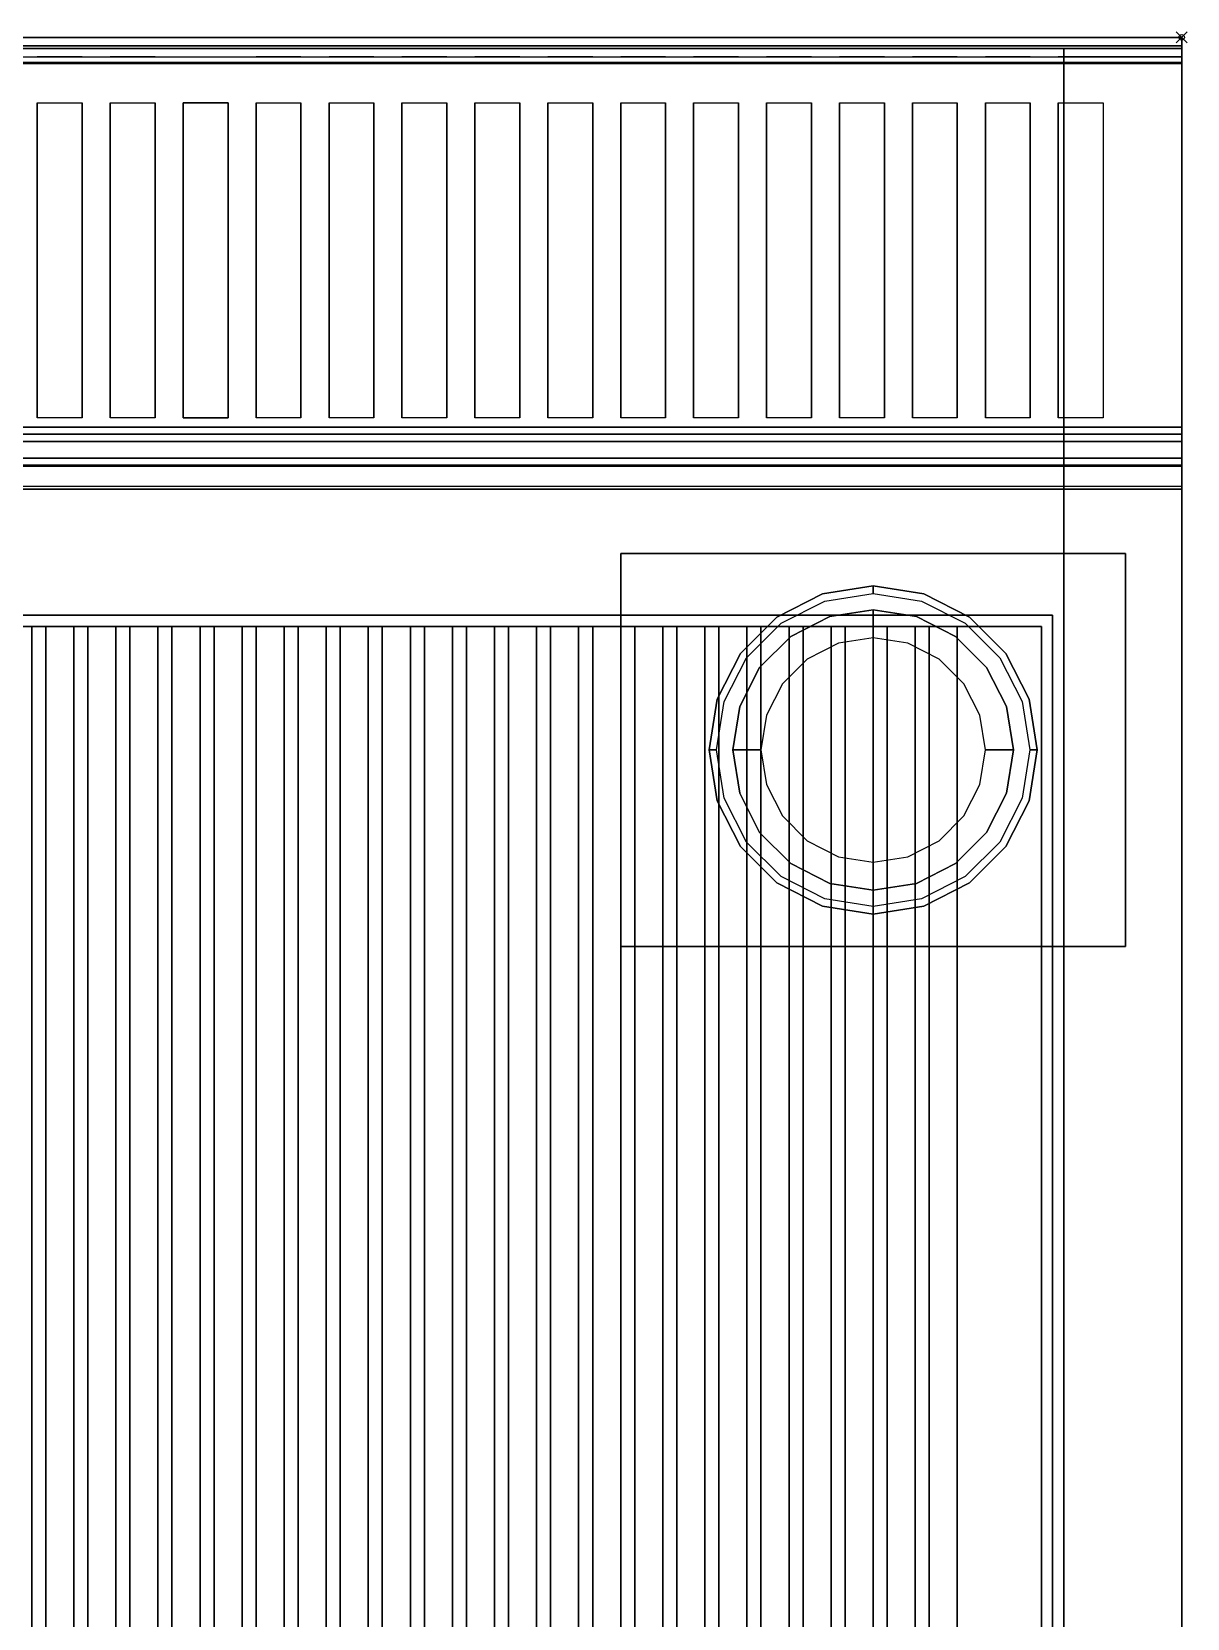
# Model space of a CAD drawing. Extents: x -1 to 401, y -1130 to 1.
# Drawn here: x 195 to 401, y -281.8 to 1 of the extents above; entities that cross this region are included whole.
import ezdxf

# ---------------------------------------------------------------- set-up
doc = ezdxf.new("R2010")
doc.units = 0
doc.header["$PDMODE"] = 35
doc.layers.get('0').update_dxf_attribs({"lineweight": 13})
for name, color, linetype in [('IQ_200_2D', 1, 'Continuous'), ('IQ_200_3D', 1, 'Continuous'), ('IQ_204_2D', 7, 'Continuous'), ('IQ_204_3D', 7, 'Continuous'), ('IQ_INS_3D', 3, 'Continuous')]:
    doc.layers.add(name, color=color, linetype=linetype)

# ---------------------------------------------------------------- blocks, each defined once
blk = doc.blocks.new('ELECTROLUX-MC-CAMINO400')
at = {"layer": 'IQ_200_3D'}
for points in [[(0, -0.21, 917.01), (0, -0.21, 956), (400, -0.21, 956), (400, -0.21, 917.01)], [(0, -69.44, 915), (0, -3.39, 915), (400, -3.39, 915), (400, -69.44, 915)]]:
    blk.add_3dface(points, dxfattribs=at)
for points, invisible_edges in [([(0, -0.21, 956), (0, -0.36, 956.76), (400, -0.36, 956.76), (400, -0.21, 956)], 2), ([(0, -0.25, 916.62), (0, -0.21, 917.01), (400, -0.21, 917.01), (400, -0.25, 916.62)], 8), ([(0, -0.37, 916.23), (0, -0.25, 916.62), (400, -0.25, 916.62), (400, -0.37, 916.23)], 10), ([(0, -0.36, 956.76), (0, -0.78, 957.41), (400, -0.78, 957.41), (400, -0.36, 956.76)], 10), ([(0, -0.56, 915.88), (0, -0.37, 916.23), (400, -0.37, 916.23), (400, -0.56, 915.88)], 10), ([(0, -0.82, 915.58), (0, -0.56, 915.88), (400, -0.56, 915.88), (400, -0.82, 915.58)], 10), ([(0, -0.78, 957.41), (0, -1.43, 957.84), (400, -1.43, 957.84), (400, -0.78, 957.41)], 10), ([(0, -1.41, 915.27), (0, -0.82, 915.58), (400, -0.82, 915.58), (400, -1.41, 915.27)], 10), ([(0, -2.05, 915.07), (0, -1.41, 915.27), (400, -1.41, 915.27), (400, -2.05, 915.07)], 10), ([(0, -1.43, 957.84), (0, -2.19, 958), (400, -2.19, 958), (400, -1.43, 957.84)], 8), ([(0, -2.72, 914.98), (0, -2.05, 915.07), (400, -2.05, 915.07), (400, -2.72, 914.98)], 10), ([(0, -3.39, 915), (0, -2.72, 914.98), (400, -2.72, 914.98), (400, -3.39, 915)], 2), ([(191, -2.19, 958), (196, -2.19, 958), (196, -10.37, 957.76), (191, -10.37, 957.76)], 14), ([(196, -10.37, 957.76), (204, -10.37, 957.76), (204, -2.19, 958), (196, -2.19, 958)], 10), ([(204, -2.19, 958), (209, -2.19, 958), (209, -10.37, 957.76), (204, -10.37, 957.76)], 14), ([(209, -10.37, 957.76), (217, -10.37, 957.76), (217, -2.19, 958), (209, -2.19, 958)], 10), ([(217, -2.19, 958), (222, -2.19, 958), (222, -10.37, 957.76), (217, -10.37, 957.76)], 14), ([(230, -10.37, 957.76), (222, -10.37, 957.76), (222, -2.19, 958), (230, -2.19, 958)], 10), ([(230, -2.19, 958), (235, -2.19, 958), (235, -10.37, 957.76), (230, -10.37, 957.76)], 14), ([(235, -10.37, 957.76), (243, -10.37, 957.76), (243, -2.19, 958), (235, -2.19, 958)], 10), ([(243, -2.19, 958), (248, -2.19, 958), (248, -10.37, 957.76), (243, -10.37, 957.76)], 14), ([(248, -10.37, 957.76), (256, -10.37, 957.76), (256, -2.19, 958), (248, -2.19, 958)], 10), ([(256, -2.19, 958), (261, -2.19, 958), (261, -10.37, 957.76), (256, -10.37, 957.76)], 14), ([(261, -10.37, 957.76), (269, -10.37, 957.76), (269, -2.19, 958), (261, -2.19, 958)], 10), ([(269, -2.19, 958), (274, -2.19, 958), (274, -10.37, 957.76), (269, -10.37, 957.76)], 14), ([(274, -10.37, 957.76), (282, -10.37, 957.76), (282, -2.19, 958), (274, -2.19, 958)], 10), ([(282, -2.19, 958), (287, -2.19, 958), (287, -10.37, 957.76), (282, -10.37, 957.76)], 14), ([(287, -10.37, 957.76), (295, -10.37, 957.76), (295, -2.19, 958), (287, -2.19, 958)], 10), ([(295, -2.19, 958), (300, -2.19, 958), (300, -10.37, 957.76), (295, -10.37, 957.76)], 14), ([(300, -10.37, 957.76), (308, -10.37, 957.76), (308, -2.19, 958), (300, -2.19, 958)], 10), ([(308, -2.19, 958), (313, -2.19, 958), (313, -10.37, 957.76), (308, -10.37, 957.76)], 14), ([(313, -10.37, 957.76), (321, -10.37, 957.76), (321, -2.19, 958), (313, -2.19, 958)], 10), ([(321, -2.19, 958), (326, -2.19, 958), (326, -10.37, 957.76), (321, -10.37, 957.76)], 14), ([(326, -10.37, 957.76), (334, -10.37, 957.76), (334, -2.19, 958), (326, -2.19, 958)], 10), ([(334, -2.19, 958), (339, -2.19, 958), (339, -10.37, 957.76), (334, -10.37, 957.76)], 14), ([(339, -10.37, 957.76), (347, -10.37, 957.76), (347, -2.19, 958), (339, -2.19, 958)], 10), ([(347, -2.19, 958), (352, -2.19, 958), (352, -10.37, 957.76), (347, -10.37, 957.76)], 14), ([(352, -10.37, 957.76), (360, -10.37, 957.76), (360, -2.19, 958), (352, -2.19, 958)], 10), ([(360, -2.19, 958), (365, -2.19, 958), (365, -10.37, 957.76), (360, -10.37, 957.76)], 14), ([(365, -10.37, 957.76), (373, -10.37, 957.76), (373, -2.19, 958), (365, -2.19, 958)], 10), ([(373, -2.19, 958), (378, -2.19, 958), (378, -10.37, 957.76), (373, -10.37, 957.76)], 14), ([(378, -10.37, 957.76), (386, -10.37, 957.76), (386, -2.19, 958), (378, -2.19, 958)], 10), ([(400, -10.37, 957.76), (400, -2.19, 958), (386, -2.19, 958), (386, -10.37, 957.76)], 12), ([(191, -17.47, 956.91), (191, -10.37, 957.76), (196, -10.37, 957.76), (196, -17.47, 956.91)], 10), ([(204, -17.47, 956.91), (204, -10.37, 957.76), (209, -10.37, 957.76), (209, -17.47, 956.91)], 10), ([(217, -17.47, 956.91), (217, -10.37, 957.76), (222, -10.37, 957.76), (222, -17.47, 956.91)], 10), ([(230, -17.47, 956.91), (230, -10.37, 957.76), (235, -10.37, 957.76), (235, -17.47, 956.91)], 10), ([(243, -17.47, 956.91), (243, -10.37, 957.76), (248, -10.37, 957.76), (248, -17.47, 956.91)], 10), ([(256, -17.47, 956.91), (256, -10.37, 957.76), (261, -10.37, 957.76), (261, -17.47, 956.91)], 10), ([(269, -17.47, 956.91), (269, -10.37, 957.76), (274, -10.37, 957.76), (274, -17.47, 956.91)], 10), ([(282, -17.47, 956.91), (282, -10.37, 957.76), (287, -10.37, 957.76), (287, -17.47, 956.91)], 10), ([(295, -17.47, 956.91), (295, -10.37, 957.76), (300, -10.37, 957.76), (300, -17.47, 956.91)], 10), ([(308, -17.47, 956.91), (308, -10.37, 957.76), (313, -10.37, 957.76), (313, -17.47, 956.91)], 10), ([(321, -17.47, 956.91), (321, -10.37, 957.76), (326, -10.37, 957.76), (326, -17.47, 956.91)], 10), ([(334, -17.47, 956.91), (334, -10.37, 957.76), (339, -10.37, 957.76), (339, -17.47, 956.91)], 10), ([(347, -17.47, 956.91), (347, -10.37, 957.76), (352, -10.37, 957.76), (352, -17.47, 956.91)], 10), ([(360, -17.47, 956.91), (360, -10.37, 957.76), (365, -10.37, 957.76), (365, -17.47, 956.91)], 10), ([(373, -17.47, 956.91), (373, -10.37, 957.76), (378, -10.37, 957.76), (378, -17.47, 956.91)], 10), ([(400, -17.47, 956.91), (400, -10.37, 957.76), (386, -10.37, 957.76), (386, -17.47, 956.91)], 10), ([(191, -24.48, 955.45), (191, -17.47, 956.91), (196, -17.47, 956.91), (196, -24.48, 955.45)], 10), ([(204, -24.48, 955.45), (204, -17.47, 956.91), (209, -17.47, 956.91), (209, -24.48, 955.45)], 10), ([(217, -24.48, 955.45), (217, -17.47, 956.91), (222, -17.47, 956.91), (222, -24.48, 955.45)], 10), ([(230, -24.48, 955.45), (230, -17.47, 956.91), (235, -17.47, 956.91), (235, -24.48, 955.45)], 10), ([(243, -24.48, 955.45), (243, -17.47, 956.91), (248, -17.47, 956.91), (248, -24.48, 955.45)], 10), ([(256, -24.48, 955.45), (256, -17.47, 956.91), (261, -17.47, 956.91), (261, -24.48, 955.45)], 10), ([(269, -24.48, 955.45), (269, -17.47, 956.91), (274, -17.47, 956.91), (274, -24.48, 955.45)], 10), ([(282, -24.48, 955.45), (282, -17.47, 956.91), (287, -17.47, 956.91), (287, -24.48, 955.45)], 10), ([(295, -24.48, 955.45), (295, -17.47, 956.91), (300, -17.47, 956.91), (300, -24.48, 955.45)], 10), ([(308, -24.48, 955.45), (308, -17.47, 956.91), (313, -17.47, 956.91), (313, -24.48, 955.45)], 10), ([(321, -24.48, 955.45), (321, -17.47, 956.91), (326, -17.47, 956.91), (326, -24.48, 955.45)], 10), ([(334, -24.48, 955.45), (334, -17.47, 956.91), (339, -17.47, 956.91), (339, -24.48, 955.45)], 10), ([(347, -24.48, 955.45), (347, -17.47, 956.91), (352, -17.47, 956.91), (352, -24.48, 955.45)], 10), ([(360, -24.48, 955.45), (360, -17.47, 956.91), (365, -17.47, 956.91), (365, -24.48, 955.45)], 10), ([(373, -24.48, 955.45), (373, -17.47, 956.91), (378, -17.47, 956.91), (378, -24.48, 955.45)], 10), ([(400, -24.48, 955.45), (400, -17.47, 956.91), (386, -17.47, 956.91), (386, -24.48, 955.45)], 10), ([(191, -31.33, 953.39), (191, -24.48, 955.45), (196, -24.48, 955.45), (196, -31.33, 953.39)], 10), ([(204, -31.33, 953.39), (204, -24.48, 955.45), (209, -24.48, 955.45), (209, -31.33, 953.39)], 10), ([(217, -31.33, 953.39), (217, -24.48, 955.45), (222, -24.48, 955.45), (222, -31.33, 953.39)], 10), ([(230, -31.33, 953.39), (230, -24.48, 955.45), (235, -24.48, 955.45), (235, -31.33, 953.39)], 10), ([(243, -31.33, 953.39), (243, -24.48, 955.45), (248, -24.48, 955.45), (248, -31.33, 953.39)], 10), ([(256, -31.33, 953.39), (256, -24.48, 955.45), (261, -24.48, 955.45), (261, -31.33, 953.39)], 10), ([(269, -31.33, 953.39), (269, -24.48, 955.45), (274, -24.48, 955.45), (274, -31.33, 953.39)], 10), ([(282, -31.33, 953.39), (282, -24.48, 955.45), (287, -24.48, 955.45), (287, -31.33, 953.39)], 10), ([(295, -31.33, 953.39), (295, -24.48, 955.45), (300, -24.48, 955.45), (300, -31.33, 953.39)], 10), ([(308, -31.33, 953.39), (308, -24.48, 955.45), (313, -24.48, 955.45), (313, -31.33, 953.39)], 10), ([(321, -31.33, 953.39), (321, -24.48, 955.45), (326, -24.48, 955.45), (326, -31.33, 953.39)], 10), ([(334, -31.33, 953.39), (334, -24.48, 955.45), (339, -24.48, 955.45), (339, -31.33, 953.39)], 10), ([(347, -31.33, 953.39), (347, -24.48, 955.45), (352, -24.48, 955.45), (352, -31.33, 953.39)], 10), ([(360, -31.33, 953.39), (360, -24.48, 955.45), (365, -24.48, 955.45), (365, -31.33, 953.39)], 10), ([(373, -31.33, 953.39), (373, -24.48, 955.45), (378, -24.48, 955.45), (378, -31.33, 953.39)], 10), ([(400, -31.33, 953.39), (400, -24.48, 955.45), (386, -24.48, 955.45), (386, -31.33, 953.39)], 10), ([(191, -37.98, 950.75), (191, -31.33, 953.39), (196, -31.33, 953.39), (196, -37.98, 950.75)], 10), ([(204, -37.98, 950.75), (204, -31.33, 953.39), (209, -31.33, 953.39), (209, -37.98, 950.75)], 10), ([(217, -37.98, 950.75), (217, -31.33, 953.39), (222, -31.33, 953.39), (222, -37.98, 950.75)], 10), ([(230, -37.98, 950.75), (230, -31.33, 953.39), (235, -31.33, 953.39), (235, -37.98, 950.75)], 10), ([(243, -37.98, 950.75), (243, -31.33, 953.39), (248, -31.33, 953.39), (248, -37.98, 950.75)], 10), ([(256, -37.98, 950.75), (256, -31.33, 953.39), (261, -31.33, 953.39), (261, -37.98, 950.75)], 10), ([(269, -37.98, 950.75), (269, -31.33, 953.39), (274, -31.33, 953.39), (274, -37.98, 950.75)], 10), ([(282, -37.98, 950.75), (282, -31.33, 953.39), (287, -31.33, 953.39), (287, -37.98, 950.75)], 10), ([(295, -37.98, 950.75), (295, -31.33, 953.39), (300, -31.33, 953.39), (300, -37.98, 950.75)], 10), ([(308, -37.98, 950.75), (308, -31.33, 953.39), (313, -31.33, 953.39), (313, -37.98, 950.75)], 10), ([(321, -37.98, 950.75), (321, -31.33, 953.39), (326, -31.33, 953.39), (326, -37.98, 950.75)], 10), ([(334, -37.98, 950.75), (334, -31.33, 953.39), (339, -31.33, 953.39), (339, -37.98, 950.75)], 10), ([(347, -37.98, 950.75), (347, -31.33, 953.39), (352, -31.33, 953.39), (352, -37.98, 950.75)], 10), ([(360, -37.98, 950.75), (360, -31.33, 953.39), (365, -31.33, 953.39), (365, -37.98, 950.75)], 10), ([(373, -37.98, 950.75), (373, -31.33, 953.39), (378, -31.33, 953.39), (378, -37.98, 950.75)], 10), ([(400, -37.98, 950.75), (400, -31.33, 953.39), (386, -31.33, 953.39), (386, -37.98, 950.75)], 10), ([(191, -44.37, 947.54), (191, -37.98, 950.75), (196, -37.98, 950.75), (196, -44.37, 947.54)], 10), ([(204, -44.37, 947.54), (204, -37.98, 950.75), (209, -37.98, 950.75), (209, -44.37, 947.54)], 10), ([(217, -44.37, 947.54), (217, -37.98, 950.75), (222, -37.98, 950.75), (222, -44.37, 947.54)], 10), ([(230, -44.37, 947.54), (230, -37.98, 950.75), (235, -37.98, 950.75), (235, -44.37, 947.54)], 10), ([(243, -44.37, 947.54), (243, -37.98, 950.75), (248, -37.98, 950.75), (248, -44.37, 947.54)], 10), ([(256, -44.37, 947.54), (256, -37.98, 950.75), (261, -37.98, 950.75), (261, -44.37, 947.54)], 10), ([(269, -44.37, 947.54), (269, -37.98, 950.75), (274, -37.98, 950.75), (274, -44.37, 947.54)], 10), ([(282, -44.37, 947.54), (282, -37.98, 950.75), (287, -37.98, 950.75), (287, -44.37, 947.54)], 10), ([(295, -44.37, 947.54), (295, -37.98, 950.75), (300, -37.98, 950.75), (300, -44.37, 947.54)], 10), ([(308, -44.37, 947.54), (308, -37.98, 950.75), (313, -37.98, 950.75), (313, -44.37, 947.54)], 10), ([(321, -44.37, 947.54), (321, -37.98, 950.75), (326, -37.98, 950.75), (326, -44.37, 947.54)], 10), ([(334, -44.37, 947.54), (334, -37.98, 950.75), (339, -37.98, 950.75), (339, -44.37, 947.54)], 10), ([(347, -44.37, 947.54), (347, -37.98, 950.75), (352, -37.98, 950.75), (352, -44.37, 947.54)], 10), ([(360, -44.37, 947.54), (360, -37.98, 950.75), (365, -37.98, 950.75), (365, -44.37, 947.54)], 10), ([(373, -44.37, 947.54), (373, -37.98, 950.75), (378, -37.98, 950.75), (378, -44.37, 947.54)], 10), ([(400, -44.37, 947.54), (400, -37.98, 950.75), (386, -37.98, 950.75), (386, -44.37, 947.54)], 10), ([(191, -50.47, 943.8), (191, -44.37, 947.54), (196, -44.37, 947.54), (196, -50.47, 943.8)], 10), ([(204, -50.47, 943.8), (204, -44.37, 947.54), (209, -44.37, 947.54), (209, -50.47, 943.8)], 10), ([(217, -50.47, 943.8), (217, -44.37, 947.54), (222, -44.37, 947.54), (222, -50.47, 943.8)], 10), ([(230, -50.47, 943.8), (230, -44.37, 947.54), (235, -44.37, 947.54), (235, -50.47, 943.8)], 10), ([(243, -50.47, 943.8), (243, -44.37, 947.54), (248, -44.37, 947.54), (248, -50.47, 943.8)], 10), ([(256, -50.47, 943.8), (256, -44.37, 947.54), (261, -44.37, 947.54), (261, -50.47, 943.8)], 10), ([(269, -50.47, 943.8), (269, -44.37, 947.54), (274, -44.37, 947.54), (274, -50.47, 943.8)], 10), ([(282, -50.47, 943.8), (282, -44.37, 947.54), (287, -44.37, 947.54), (287, -50.47, 943.8)], 10), ([(295, -50.47, 943.8), (295, -44.37, 947.54), (300, -44.37, 947.54), (300, -50.47, 943.8)], 10), ([(308, -50.47, 943.8), (308, -44.37, 947.54), (313, -44.37, 947.54), (313, -50.47, 943.8)], 10), ([(321, -50.47, 943.8), (321, -44.37, 947.54), (326, -44.37, 947.54), (326, -50.47, 943.8)], 10), ([(334, -50.47, 943.8), (334, -44.37, 947.54), (339, -44.37, 947.54), (339, -50.47, 943.8)], 10), ([(347, -50.47, 943.8), (347, -44.37, 947.54), (352, -44.37, 947.54), (352, -50.47, 943.8)], 10), ([(360, -50.47, 943.8), (360, -44.37, 947.54), (365, -44.37, 947.54), (365, -50.47, 943.8)], 10), ([(373, -50.47, 943.8), (373, -44.37, 947.54), (378, -44.37, 947.54), (378, -50.47, 943.8)], 10), ([(400, -50.47, 943.8), (400, -44.37, 947.54), (386, -44.37, 947.54), (386, -50.47, 943.8)], 10), ([(191, -56.22, 939.54), (191, -50.47, 943.8), (196, -50.47, 943.8), (196, -56.22, 939.54)], 10), ([(204, -56.22, 939.54), (204, -50.47, 943.8), (209, -50.47, 943.8), (209, -56.22, 939.54)], 10), ([(217, -56.22, 939.54), (217, -50.47, 943.8), (222, -50.47, 943.8), (222, -56.22, 939.54)], 10), ([(230, -56.22, 939.54), (230, -50.47, 943.8), (235, -50.47, 943.8), (235, -56.22, 939.54)], 10), ([(243, -56.22, 939.54), (243, -50.47, 943.8), (248, -50.47, 943.8), (248, -56.22, 939.54)], 10), ([(256, -56.22, 939.54), (256, -50.47, 943.8), (261, -50.47, 943.8), (261, -56.22, 939.54)], 10), ([(269, -56.22, 939.54), (269, -50.47, 943.8), (274, -50.47, 943.8), (274, -56.22, 939.54)], 10), ([(282, -56.22, 939.54), (282, -50.47, 943.8), (287, -50.47, 943.8), (287, -56.22, 939.54)], 10), ([(295, -56.22, 939.54), (295, -50.47, 943.8), (300, -50.47, 943.8), (300, -56.22, 939.54)], 10), ([(308, -56.22, 939.54), (308, -50.47, 943.8), (313, -50.47, 943.8), (313, -56.22, 939.54)], 10), ([(321, -56.22, 939.54), (321, -50.47, 943.8), (326, -50.47, 943.8), (326, -56.22, 939.54)], 10), ([(334, -56.22, 939.54), (334, -50.47, 943.8), (339, -50.47, 943.8), (339, -56.22, 939.54)], 10), ([(347, -56.22, 939.54), (347, -50.47, 943.8), (352, -50.47, 943.8), (352, -56.22, 939.54)], 10), ([(360, -56.22, 939.54), (360, -50.47, 943.8), (365, -50.47, 943.8), (365, -56.22, 939.54)], 10), ([(373, -56.22, 939.54), (373, -50.47, 943.8), (378, -50.47, 943.8), (378, -56.22, 939.54)], 10), ([(400, -56.22, 939.54), (400, -50.47, 943.8), (386, -50.47, 943.8), (386, -56.22, 939.54)], 10), ([(191, -61.59, 934.81), (191, -56.22, 939.54), (196, -56.22, 939.54), (196, -61.59, 934.81)], 10), ([(204, -61.59, 934.81), (204, -56.22, 939.54), (209, -56.22, 939.54), (209, -61.59, 934.81)], 10), ([(217, -61.59, 934.81), (217, -56.22, 939.54), (222, -56.22, 939.54), (222, -61.59, 934.81)], 10), ([(230, -61.59, 934.81), (230, -56.22, 939.54), (235, -56.22, 939.54), (235, -61.59, 934.81)], 10), ([(243, -61.59, 934.81), (243, -56.22, 939.54), (248, -56.22, 939.54), (248, -61.59, 934.81)], 10), ([(256, -61.59, 934.81), (256, -56.22, 939.54), (261, -56.22, 939.54), (261, -61.59, 934.81)], 10), ([(269, -61.59, 934.81), (269, -56.22, 939.54), (274, -56.22, 939.54), (274, -61.59, 934.81)], 10), ([(282, -61.59, 934.81), (282, -56.22, 939.54), (287, -56.22, 939.54), (287, -61.59, 934.81)], 10), ([(295, -61.59, 934.81), (295, -56.22, 939.54), (300, -56.22, 939.54), (300, -61.59, 934.81)], 10), ([(308, -61.59, 934.81), (308, -56.22, 939.54), (313, -56.22, 939.54), (313, -61.59, 934.81)], 10), ([(321, -61.59, 934.81), (321, -56.22, 939.54), (326, -56.22, 939.54), (326, -61.59, 934.81)], 10), ([(334, -61.59, 934.81), (334, -56.22, 939.54), (339, -56.22, 939.54), (339, -61.59, 934.81)], 10), ([(347, -61.59, 934.81), (347, -56.22, 939.54), (352, -56.22, 939.54), (352, -61.59, 934.81)], 10), ([(360, -61.59, 934.81), (360, -56.22, 939.54), (365, -56.22, 939.54), (365, -61.59, 934.81)], 10), ([(373, -61.59, 934.81), (373, -56.22, 939.54), (378, -56.22, 939.54), (378, -61.59, 934.81)], 10), ([(400, -61.59, 934.81), (400, -56.22, 939.54), (386, -56.22, 939.54), (386, -61.59, 934.81)], 10), ([(191, -66.52, 929.63), (191, -61.59, 934.81), (196, -61.59, 934.81), (196, -66.52, 929.63)], 10), ([(204, -66.52, 929.63), (204, -61.59, 934.81), (209, -61.59, 934.81), (209, -66.52, 929.63)], 10), ([(217, -66.52, 929.63), (217, -61.59, 934.81), (222, -61.59, 934.81), (222, -66.52, 929.63)], 10), ([(230, -66.52, 929.63), (230, -61.59, 934.81), (235, -61.59, 934.81), (235, -66.52, 929.63)], 10), ([(243, -66.52, 929.63), (243, -61.59, 934.81), (248, -61.59, 934.81), (248, -66.52, 929.63)], 10), ([(256, -66.52, 929.63), (256, -61.59, 934.81), (261, -61.59, 934.81), (261, -66.52, 929.63)], 10), ([(269, -66.52, 929.63), (269, -61.59, 934.81), (274, -61.59, 934.81), (274, -66.52, 929.63)], 10), ([(282, -66.52, 929.63), (282, -61.59, 934.81), (287, -61.59, 934.81), (287, -66.52, 929.63)], 10), ([(295, -66.52, 929.63), (295, -61.59, 934.81), (300, -61.59, 934.81), (300, -66.52, 929.63)], 10), ([(308, -66.52, 929.63), (308, -61.59, 934.81), (313, -61.59, 934.81), (313, -66.52, 929.63)], 10), ([(321, -66.52, 929.63), (321, -61.59, 934.81), (326, -61.59, 934.81), (326, -66.52, 929.63)], 10), ([(334, -66.52, 929.63), (334, -61.59, 934.81), (339, -61.59, 934.81), (339, -66.52, 929.63)], 10), ([(347, -66.52, 929.63), (347, -61.59, 934.81), (352, -61.59, 934.81), (352, -66.52, 929.63)], 10), ([(360, -66.52, 929.63), (360, -61.59, 934.81), (365, -61.59, 934.81), (365, -66.52, 929.63)], 10), ([(373, -66.52, 929.63), (373, -61.59, 934.81), (378, -61.59, 934.81), (378, -66.52, 929.63)], 10), ([(400, -66.52, 929.63), (400, -61.59, 934.81), (386, -61.59, 934.81), (386, -66.52, 929.63)], 10), ([(191, -71, 924.05), (196, -71, 924.05), (196, -66.52, 929.63), (191, -66.52, 929.63)], 15), ([(196, -71, 924.05), (204, -71, 924.05), (204, -66.52, 929.63), (196, -66.52, 929.63)], 11), ([(204, -71, 924.05), (209, -71, 924.05), (209, -66.52, 929.63), (204, -66.52, 929.63)], 15), ([(209, -71, 924.05), (217, -71, 924.05), (217, -66.52, 929.63), (209, -66.52, 929.63)], 11), ([(217, -71, 924.05), (222, -71, 924.05), (222, -66.52, 929.63), (217, -66.52, 929.63)], 15), ([(230, -71, 924.05), (222, -71, 924.05), (222, -66.52, 929.63), (230, -66.52, 929.63)], 11), ([(230, -71, 924.05), (235, -71, 924.05), (235, -66.52, 929.63), (230, -66.52, 929.63)], 15), ([(235, -71, 924.05), (243, -71, 924.05), (243, -66.52, 929.63), (235, -66.52, 929.63)], 11), ([(243, -71, 924.05), (248, -71, 924.05), (248, -66.52, 929.63), (243, -66.52, 929.63)], 15), ([(248, -71, 924.05), (256, -71, 924.05), (256, -66.52, 929.63), (248, -66.52, 929.63)], 11), ([(256, -71, 924.05), (261, -71, 924.05), (261, -66.52, 929.63), (256, -66.52, 929.63)], 15), ([(261, -71, 924.05), (269, -71, 924.05), (269, -66.52, 929.63), (261, -66.52, 929.63)], 11), ([(269, -71, 924.05), (274, -71, 924.05), (274, -66.52, 929.63), (269, -66.52, 929.63)], 15), ([(274, -71, 924.05), (282, -71, 924.05), (282, -66.52, 929.63), (274, -66.52, 929.63)], 11), ([(282, -71, 924.05), (287, -71, 924.05), (287, -66.52, 929.63), (282, -66.52, 929.63)], 15), ([(287, -71, 924.05), (295, -71, 924.05), (295, -66.52, 929.63), (287, -66.52, 929.63)], 11), ([(295, -71, 924.05), (300, -71, 924.05), (300, -66.52, 929.63), (295, -66.52, 929.63)], 15), ([(300, -71, 924.05), (308, -71, 924.05), (308, -66.52, 929.63), (300, -66.52, 929.63)], 11), ([(308, -71, 924.05), (313, -71, 924.05), (313, -66.52, 929.63), (308, -66.52, 929.63)], 15), ([(313, -71, 924.05), (321, -71, 924.05), (321, -66.52, 929.63), (313, -66.52, 929.63)], 11), ([(321, -71, 924.05), (326, -71, 924.05), (326, -66.52, 929.63), (321, -66.52, 929.63)], 15), ([(326, -71, 924.05), (334, -71, 924.05), (334, -66.52, 929.63), (326, -66.52, 929.63)], 11), ([(334, -71, 924.05), (339, -71, 924.05), (339, -66.52, 929.63), (334, -66.52, 929.63)], 15), ([(339, -71, 924.05), (347, -71, 924.05), (347, -66.52, 929.63), (339, -66.52, 929.63)], 11), ([(347, -71, 924.05), (352, -71, 924.05), (352, -66.52, 929.63), (347, -66.52, 929.63)], 15), ([(352, -71, 924.05), (360, -71, 924.05), (360, -66.52, 929.63), (352, -66.52, 929.63)], 11), ([(360, -71, 924.05), (365, -71, 924.05), (365, -66.52, 929.63), (360, -66.52, 929.63)], 15), ([(365, -71, 924.05), (373, -71, 924.05), (373, -66.52, 929.63), (365, -66.52, 929.63)], 11), ([(373, -71, 924.05), (378, -71, 924.05), (378, -66.52, 929.63), (373, -66.52, 929.63)], 15), ([(378, -71, 924.05), (386, -71, 924.05), (386, -66.52, 929.63), (378, -66.52, 929.63)], 11), ([(400, -71, 924.05), (400, -66.52, 929.63), (386, -66.52, 929.63), (386, -71, 924.05)], 14), ([(0, -70.76, 915.05), (0, -69.44, 915), (400, -69.44, 915), (400, -70.76, 915.05)], 8), ([(0, -72.06, 915.25), (0, -70.76, 915.05), (400, -70.76, 915.05), (400, -72.06, 915.25)], 10), ([(0, -74.97, 918.1), (0, -71, 924.05), (400, -71, 924.05), (400, -74.97, 918.1)], 2), ([(0, -73.33, 915.6), (0, -72.06, 915.25), (400, -72.06, 915.25), (400, -73.33, 915.6)], 10), ([(0, -74.56, 916.08), (0, -73.33, 915.6), (400, -73.33, 915.6), (400, -74.56, 916.08)], 10), ([(0, -74.96, 916.48), (0, -74.56, 916.08), (400, -74.56, 916.08), (400, -74.96, 916.48)], 10), ([(0, -75.18, 917), (0, -74.96, 916.48), (400, -74.96, 916.48), (400, -75.18, 917)], 10), ([(0, -74.97, 918.1), (0, -75.18, 917.57), (400, -75.18, 917.57), (400, -74.97, 918.1)], 2), ([(0, -75.18, 917.57), (0, -75.18, 917), (400, -75.18, 917), (400, -75.18, 917.57)], 10)]:
    blk.add_3dface(points, dxfattribs=dict(at, invisible_edges=invisible_edges))
at = {"layer": 'IQ_204_2D'}
for points in [[(0, -0.21), (400, -0.21), (400, -75.21), (0, -75.21)], [(196, -10.37), (204, -10.37), (204, -66.52), (196, -66.52)], [(209, -10.37), (217, -10.37), (217, -66.52), (209, -66.52)], [(222, -10.37), (230, -10.37), (230, -66.52), (222, -66.52)], [(235, -10.37), (243, -10.37), (243, -66.52), (235, -66.52)], [(248, -10.37), (256, -10.37), (256, -66.52), (248, -66.52)], [(261, -10.37), (269, -10.37), (269, -66.52), (261, -66.52)], [(274, -10.37), (282, -10.37), (282, -66.52), (274, -66.52)], [(287, -10.37), (295, -10.37), (295, -66.52), (287, -66.52)], [(300, -10.37), (308, -10.37), (308, -66.52), (300, -66.52)], [(313, -10.37), (321, -10.37), (321, -66.52), (313, -66.52)], [(326, -10.37), (334, -10.37), (334, -66.52), (326, -66.52)], [(339, -10.37), (347, -10.37), (347, -66.52), (339, -66.52)], [(352, -10.37), (360, -10.37), (360, -66.52), (352, -66.52)], [(365, -10.37), (373, -10.37), (373, -66.52), (365, -66.52)], [(378, -10.37), (386, -10.37), (386, -66.52), (378, -66.52)]]:
    blk.add_lwpolyline(points, close=True, dxfattribs=at)
blk = doc.blocks.new('PQ-MC-LEG400')
at = {"layer": 'IQ_200_3D'}
for points in [[(-45, -35, 198), (-45, 35, 198), (45, 35, 198), (45, -35, 198)], [(-45, -35, 200), (45, -35, 200), (45, 35, 200), (-45, 35, 200)], [(-45, 35, 198), (-45, 35, 200), (45, 35, 200), (45, 35, 198)], [(-45, -35, 198), (-45, -35, 200), (-45, 35, 200), (-45, 35, 198)], [(45, -35, 198), (45, 35, 198), (45, 35, 200), (45, -35, 200)], [(-45, -35, 198), (45, -35, 198), (45, -35, 200), (-45, -35, 200)]]:
    blk.add_3dface(points, dxfattribs=at)
for points, invisible_edges in [([(-9.04, 27.82, 198), (-9.04, 27.82, 105), (0, 29.25, 105), (0, 29.25, 198)], 1), ([(-9.04, 27.82, 105), (-8.62, 26.54, 100), (0, 27.91, 100), (0, 29.25, 105)], 1), ([(0, 29.25, 198), (0, 29.25, 105), (9.04, 27.82, 105), (9.04, 27.82, 198)], 4), ([(0, 29.25, 105), (0, 27.91, 100), (8.62, 26.54, 100), (9.04, 27.82, 105)], 4), ([(-17.19, 23.66, 198), (-17.19, 23.66, 105), (-9.04, 27.82, 105), (-9.04, 27.82, 198)], 5), ([(-17.19, 23.66, 105), (-16.41, 22.58, 100), (-8.62, 26.54, 100), (-9.04, 27.82, 105)], 5), ([(9.04, 27.82, 105), (8.62, 26.54, 100), (16.41, 22.58, 100), (17.19, 23.66, 105)], 5), ([(9.04, 27.82, 198), (9.04, 27.82, 105), (17.19, 23.66, 105), (17.19, 23.66, 198)], 5), ([(-23.66, 17.19, 198), (-23.66, 17.19, 105), (-17.19, 23.66, 105), (-17.19, 23.66, 198)], 5), ([(-23.66, 17.19, 105), (-22.58, 16.41, 100), (-16.41, 22.58, 100), (-17.19, 23.66, 105)], 5), ([(-7.73, 23.78, 100), (-7.73, 23.78, 5), (-14.69, 20.23, 5), (-14.69, 20.23, 100)], 5), ([(-7.73, 23.78, 5), (-7.27, 22.38, 1.46), (-13.83, 19.04, 1.46), (-14.69, 20.23, 5)], 7), ([(0, 25, 100), (0, 25, 5), (-7.73, 23.78, 5), (-7.73, 23.78, 100)], 4), ([(0, 25, 5), (0, 23.54, 1.46), (-7.27, 22.38, 1.46), (-7.73, 23.78, 5)], 6), ([(0, 23.54, 1.46), (0, 20), (-6.18, 19.02), (-7.27, 22.38, 1.46)], 12), ([(7.73, 23.78, 100), (7.73, 23.78, 5), (0, 25, 5), (0, 25, 100)], 1), ([(7.73, 23.78, 5), (7.27, 22.38, 1.46), (0, 23.54, 1.46), (0, 25, 5)], 3), ([(7.27, 22.38, 1.46), (6.18, 19.02), (0, 20), (0, 23.54, 1.46)], 9), ([(14.69, 20.23, 5), (13.83, 19.04, 1.46), (7.27, 22.38, 1.46), (7.73, 23.78, 5)], 7), ([(14.69, 20.23, 100), (14.69, 20.23, 5), (7.73, 23.78, 5), (7.73, 23.78, 100)], 5), ([(17.19, 23.66, 105), (16.41, 22.58, 100), (22.58, 16.41, 100), (23.66, 17.19, 105)], 5), ([(17.19, 23.66, 198), (17.19, 23.66, 105), (23.66, 17.19, 105), (23.66, 17.19, 198)], 5), ([(-14.69, 20.23, 100), (-14.69, 20.23, 5), (-20.23, 14.69, 5), (-20.23, 14.69, 100)], 5), ([(-14.69, 20.23, 5), (-13.83, 19.04, 1.46), (-19.04, 13.83, 1.46), (-20.23, 14.69, 5)], 7), ([(-7.27, 22.38, 1.46), (-6.18, 19.02), (-11.76, 16.18), (-13.83, 19.04, 1.46)], 13), ([(13.83, 19.04, 1.46), (11.76, 16.18), (6.18, 19.02), (7.27, 22.38, 1.46)], 13), ([(20.23, 14.69, 5), (19.04, 13.83, 1.46), (13.83, 19.04, 1.46), (14.69, 20.23, 5)], 7), ([(20.23, 14.69, 100), (20.23, 14.69, 5), (14.69, 20.23, 5), (14.69, 20.23, 100)], 5), ([(-27.82, 9.04, 198), (-27.82, 9.04, 105), (-23.66, 17.19, 105), (-23.66, 17.19, 198)], 5), ([(-27.82, 9.04, 105), (-26.54, 8.62, 100), (-22.58, 16.41, 100), (-23.66, 17.19, 105)], 5), ([(-13.83, 19.04, 1.46), (-11.76, 16.18), (-16.18, 11.76), (-19.04, 13.83, 1.46)], 13), ([(19.04, 13.83, 1.46), (16.18, 11.76), (11.76, 16.18), (13.83, 19.04, 1.46)], 13), ([(23.66, 17.19, 105), (22.58, 16.41, 100), (26.54, 8.62, 100), (27.82, 9.04, 105)], 5), ([(23.66, 17.19, 198), (23.66, 17.19, 105), (27.82, 9.04, 105), (27.82, 9.04, 198)], 5), ([(-20.23, 14.69, 100), (-20.23, 14.69, 5), (-23.78, 7.73, 5), (-23.78, 7.73, 100)], 5), ([(-20.23, 14.69, 5), (-19.04, 13.83, 1.46), (-22.38, 7.27, 1.46), (-23.78, 7.73, 5)], 7), ([(23.78, 7.73, 5), (22.38, 7.27, 1.46), (19.04, 13.83, 1.46), (20.23, 14.69, 5)], 7), ([(23.78, 7.73, 100), (23.78, 7.73, 5), (20.23, 14.69, 5), (20.23, 14.69, 100)], 5), ([(-19.04, 13.83, 1.46), (-16.18, 11.76), (-19.02, 6.18), (-22.38, 7.27, 1.46)], 13), ([(22.38, 7.27, 1.46), (19.02, 6.18), (16.18, 11.76), (19.04, 13.83, 1.46)], 13), ([(-29.25, 0, 198), (-29.25, 0, 105), (-27.82, 9.04, 105), (-27.82, 9.04, 198)], 4), ([(-29.25, 0, 105), (-27.91, 0, 100), (-26.54, 8.62, 100), (-27.82, 9.04, 105)], 4), ([(27.82, 9.04, 105), (26.54, 8.62, 100), (27.91, 0, 100), (29.25, 0, 105)], 1), ([(27.82, 9.04, 198), (27.82, 9.04, 105), (29.25, 0, 105), (29.25, 0, 198)], 1), ([(-23.78, 7.73, 100), (-23.78, 7.73, 5), (-25, 0, 5), (-25, 0, 100)], 1), ([(-23.78, 7.73, 5), (-22.38, 7.27, 1.46), (-23.54, 0, 1.46), (-25, 0, 5)], 3), ([(-22.38, 7.27, 1.46), (-19.02, 6.18), (-20, 0), (-23.54, 0, 1.46)], 9), ([(23.54, 0, 1.46), (20, 0), (19.02, 6.18), (22.38, 7.27, 1.46)], 12), ([(25, 0, 5), (23.54, 0, 1.46), (22.38, 7.27, 1.46), (23.78, 7.73, 5)], 6), ([(25, 0, 100), (25, 0, 5), (23.78, 7.73, 5), (23.78, 7.73, 100)], 4), ([(-27.82, -9.04, 198), (-27.82, -9.04, 105), (-29.25, 0, 105), (-29.25, 0, 198)], 1), ([(-27.82, -9.04, 105), (-26.54, -8.62, 100), (-27.91, 0, 100), (-29.25, 0, 105)], 1), ([(-25, 0, 100), (-25, 0, 5), (-23.78, -7.73, 5), (-23.78, -7.73, 100)], 4), ([(-25, 0, 5), (-23.54, 0, 1.46), (-22.38, -7.27, 1.46), (-23.78, -7.73, 5)], 6), ([(-23.54, 0, 1.46), (-20, 0), (-19.02, -6.18), (-22.38, -7.27, 1.46)], 12), ([(22.38, -7.27, 1.46), (19.02, -6.18), (20, 0), (23.54, 0, 1.46)], 9), ([(23.78, -7.73, 5), (22.38, -7.27, 1.46), (23.54, 0, 1.46), (25, 0, 5)], 3), ([(23.78, -7.73, 100), (23.78, -7.73, 5), (25, 0, 5), (25, 0, 100)], 1), ([(29.25, 0, 105), (27.91, 0, 100), (26.54, -8.62, 100), (27.82, -9.04, 105)], 4), ([(29.25, 0, 198), (29.25, 0, 105), (27.82, -9.04, 105), (27.82, -9.04, 198)], 4), ([(-23.78, -7.73, 5), (-22.38, -7.27, 1.46), (-19.04, -13.83, 1.46), (-20.23, -14.69, 5)], 7), ([(-23.78, -7.73, 100), (-23.78, -7.73, 5), (-20.23, -14.69, 5), (-20.23, -14.69, 100)], 5), ([(-22.38, -7.27, 1.46), (-19.02, -6.18), (-16.18, -11.76), (-19.04, -13.83, 1.46)], 13), ([(19.04, -13.83, 1.46), (16.18, -11.76), (19.02, -6.18), (22.38, -7.27, 1.46)], 13), ([(20.23, -14.69, 5), (19.04, -13.83, 1.46), (22.38, -7.27, 1.46), (23.78, -7.73, 5)], 7), ([(20.23, -14.69, 100), (20.23, -14.69, 5), (23.78, -7.73, 5), (23.78, -7.73, 100)], 5), ([(-23.66, -17.19, 105), (-22.58, -16.41, 100), (-26.54, -8.62, 100), (-27.82, -9.04, 105)], 5), ([(-23.66, -17.19, 198), (-23.66, -17.19, 105), (-27.82, -9.04, 105), (-27.82, -9.04, 198)], 5), ([(27.82, -9.04, 105), (26.54, -8.62, 100), (22.58, -16.41, 100), (23.66, -17.19, 105)], 5), ([(27.82, -9.04, 198), (27.82, -9.04, 105), (23.66, -17.19, 105), (23.66, -17.19, 198)], 5), ([(-20.23, -14.69, 5), (-19.04, -13.83, 1.46), (-13.83, -19.04, 1.46), (-14.69, -20.23, 5)], 7), ([(-19.04, -13.83, 1.46), (-16.18, -11.76), (-11.76, -16.18), (-13.83, -19.04, 1.46)], 13), ([(13.83, -19.04, 1.46), (11.76, -16.18), (16.18, -11.76), (19.04, -13.83, 1.46)], 13), ([(14.69, -20.23, 5), (13.83, -19.04, 1.46), (19.04, -13.83, 1.46), (20.23, -14.69, 5)], 7), ([(-17.19, -23.66, 105), (-16.41, -22.58, 100), (-22.58, -16.41, 100), (-23.66, -17.19, 105)], 5), ([(-20.23, -14.69, 100), (-20.23, -14.69, 5), (-14.69, -20.23, 5), (-14.69, -20.23, 100)], 5), ([(-13.83, -19.04, 1.46), (-11.76, -16.18), (-6.18, -19.02), (-7.27, -22.38, 1.46)], 13), ([(7.27, -22.38, 1.46), (6.18, -19.02), (11.76, -16.18), (13.83, -19.04, 1.46)], 13), ([(14.69, -20.23, 100), (14.69, -20.23, 5), (20.23, -14.69, 5), (20.23, -14.69, 100)], 5), ([(23.66, -17.19, 105), (22.58, -16.41, 100), (16.41, -22.58, 100), (17.19, -23.66, 105)], 5), ([(-17.19, -23.66, 198), (-17.19, -23.66, 105), (-23.66, -17.19, 105), (-23.66, -17.19, 198)], 5), ([(-14.69, -20.23, 5), (-13.83, -19.04, 1.46), (-7.27, -22.38, 1.46), (-7.73, -23.78, 5)], 7), ([(-7.27, -22.38, 1.46), (-6.18, -19.02), (0, -20), (0, -23.54, 1.46)], 9), ([(0, -23.54, 1.46), (0, -20), (6.18, -19.02), (7.27, -22.38, 1.46)], 12), ([(7.73, -23.78, 5), (7.27, -22.38, 1.46), (13.83, -19.04, 1.46), (14.69, -20.23, 5)], 7), ([(23.66, -17.19, 198), (23.66, -17.19, 105), (17.19, -23.66, 105), (17.19, -23.66, 198)], 5), ([(-9.04, -27.82, 105), (-8.62, -26.54, 100), (-16.41, -22.58, 100), (-17.19, -23.66, 105)], 5), ([(-14.69, -20.23, 100), (-14.69, -20.23, 5), (-7.73, -23.78, 5), (-7.73, -23.78, 100)], 5), ([(-7.73, -23.78, 5), (-7.27, -22.38, 1.46), (0, -23.54, 1.46), (0, -25, 5)], 3), ([(0, -25, 5), (0, -23.54, 1.46), (7.27, -22.38, 1.46), (7.73, -23.78, 5)], 6), ([(7.73, -23.78, 100), (7.73, -23.78, 5), (14.69, -20.23, 5), (14.69, -20.23, 100)], 5), ([(17.19, -23.66, 105), (16.41, -22.58, 100), (8.62, -26.54, 100), (9.04, -27.82, 105)], 5), ([(-9.04, -27.82, 198), (-9.04, -27.82, 105), (-17.19, -23.66, 105), (-17.19, -23.66, 198)], 5), ([(-7.73, -23.78, 100), (-7.73, -23.78, 5), (0, -25, 5), (0, -25, 100)], 1), ([(0, -25, 100), (0, -25, 5), (7.73, -23.78, 5), (7.73, -23.78, 100)], 4), ([(17.19, -23.66, 198), (17.19, -23.66, 105), (9.04, -27.82, 105), (9.04, -27.82, 198)], 5), ([(0, -29.25, 105), (0, -27.91, 100), (-8.62, -26.54, 100), (-9.04, -27.82, 105)], 4), ([(0, -29.25, 198), (0, -29.25, 105), (-9.04, -27.82, 105), (-9.04, -27.82, 198)], 4), ([(9.04, -27.82, 105), (8.62, -26.54, 100), (0, -27.91, 100), (0, -29.25, 105)], 1), ([(9.04, -27.82, 198), (9.04, -27.82, 105), (0, -29.25, 105), (0, -29.25, 198)], 1)]:
    blk.add_3dface(points, dxfattribs=dict(at, invisible_edges=invisible_edges))

msp = doc.modelspace()

# ---------------------------------------------------------------- linework, layer by layer
at = {"layer": 'IQ_200_2D'}
for p, q in [((0, 0), (400, 0)), ((400, 0), (400, -855))]:
    msp.add_line(p, q, dxfattribs=at)
at = {"layer": 'IQ_200_3D'}
for points, invisible_edges in [([(0, -0.34, 912.22), (0, 0, 910.5), (400, 0, 910.5), (400, -0.34, 912.22)], 8), ([(0, 0, 902.7), (0, -0.13, 901.81), (400, -0.13, 901.81), (400, 0, 902.7)], 2), ([(0, -0.13, 901.81), (0, -0.54, 901.01), (400, -0.54, 901.01), (400, -0.13, 901.81)], 10), ([(0, -1.32, 913.68), (0, -0.34, 912.22), (400, -0.34, 912.22), (400, -1.32, 913.68)], 10), ([(0, -0.54, 901.01), (0, -1.19, 900.39), (400, -1.19, 900.39), (400, -0.54, 901.01)], 10), ([(0, -1.19, 900.39), (0, -2, 900), (400, -2, 900), (400, -1.19, 900.39)], 8), ([(0, -2.78, 914.66), (0, -1.32, 913.68), (400, -1.32, 913.68), (400, -2.78, 914.66)], 10), ([(0, -4.5, 915), (0, -2.78, 914.66), (400, -2.78, 914.66), (400, -4.5, 915)], 2), ([(379, -72, 499), (379, -2, 499), (379, -2, 650), (379, -855, 650)], 8), ([(400, -72, 499), (400, -2, 499), (400, -2, 650), (400, -855, 650)], 8), ([(0, -71.6, 914.58), (0, -69.5, 915), (400, -69.5, 915), (400, -71.6, 914.58)], 8), ([(0, -73.39, 913.39), (0, -71.6, 914.58), (400, -71.6, 914.58), (400, -73.39, 913.39)], 10), ([(0, -74.58, 911.6), (0, -73.39, 913.39), (400, -73.39, 913.39), (400, -74.58, 911.6)], 10), ([(379, -855, 650), (379, -855, 200), (379, -72, 200), (379, -72, 499)], 8), ([(400, -855, 650), (400, -855, 200), (400, -72, 200), (400, -72, 499)], 8), ([(0, -75, 909.5), (0, -74.58, 911.6), (400, -74.58, 911.6), (400, -75, 909.5)], 2), ([(0, -75.45, 903.59), (0, -75, 905.7), (400, -75, 905.7), (400, -75.45, 903.59)], 8), ([(0, -76.64, 901.78), (0, -75.45, 903.59), (400, -75.45, 903.59), (400, -76.64, 901.78)], 10), ([(0, -78.4, 900.53), (0, -76.64, 901.78), (400, -76.64, 901.78), (400, -78.4, 900.53)], 10), ([(0, -80.5, 900), (0, -78.4, 900.53), (400, -78.4, 900.53), (400, -80.5, 900)], 2), ([(40, -105, 900), (0, -80.5, 900), (400, -80.5, 900), (360, -105, 900)], 5), ([(400, -80.5, 900), (360, -105, 900), (360, -805, 900), (400, -855, 900)], 5), ([(377, -103, 1050), (375, -105, 1050), (25, -105, 1050), (23, -103, 1050)], 5), ([(375, -755, 1050), (377, -755, 1050), (377, -103, 1050), (375, -105, 1050)], 4), ([(377, -103, 1050), (377, -103, 900), (377, -755, 900), (377, -755, 1050)], 4), ([(375, -105, 1050), (375, -105, 900), (375, -755, 900), (375, -755, 1050)], 4)]:
    msp.add_3dface(points, dxfattribs=dict(at, invisible_edges=invisible_edges))
for points in [[(0, 0, 910.5), (0, 0, 902.7), (400, 0, 902.7), (400, 0, 910.5)], [(0, -855, 650), (0, -2, 650), (400, -2, 650), (400, -855, 650)], [(0, -2, 650), (0, -2, 900), (400, -2, 900), (400, -2, 650)], [(21, -2, 605), (379, -2, 605), (379, -2, 499), (21, -2, 499)], [(379, -2, 499), (21, -2, 499), (21, -72, 499), (379, -72, 499)], [(21, -2, 605), (379, -2, 605), (379, -2, 650), (21, -2, 650)], [(379, -855, 605), (21, -855, 605), (21, -2, 605), (379, -2, 605)], [(379, -72, 499), (400, -72, 499), (400, -2, 499), (379, -2, 499)], [(400, -2, 499), (379, -2, 499), (379, -2, 650), (400, -2, 650)], [(400, -855, 650), (400, -2, 650), (400, -2, 900), (400, -855, 900)], [(0, -69.5, 915), (0, -4.5, 915), (400, -4.5, 915), (400, -69.5, 915)], [(21, -72, 499), (379, -72, 499), (379, -72, 445), (21, -72, 445)], [(21, -72, 200), (379, -72, 200), (379, -72, 445), (21, -72, 445)], [(21, -855, 445), (379, -855, 445), (379, -72, 445), (21, -72, 445)], [(21, -855, 200), (379, -855, 200), (379, -72, 200), (21, -72, 200)], [(379, -72, 200), (400, -72, 200), (400, -72, 499), (379, -72, 499)], [(379, -855, 200), (400, -855, 200), (400, -72, 200), (379, -72, 200)], [(0, -75, 905.7), (0, -75, 909.5), (400, -75, 909.5), (400, -75, 905.7)], [(377, -103, 900), (23, -103, 900), (23, -103, 1050), (377, -103, 1050)], [(375, -105, 900), (25, -105, 900), (25, -105, 1050), (375, -105, 1050)]]:
    msp.add_3dface(points, dxfattribs=at)
at = {"layer": 'IQ_204_2D'}
for p, q in [((0, -80), (400, -80)), ((205, -105), (205, -805)), ((210, -805), (210, -105)), ((220, -105), (220, -805)), ((225, -805), (225, -105)), ((235, -105), (235, -805)), ((240, -805), (240, -105)), ((250, -105), (250, -805)), ((255, -805), (255, -105)), ((265, -105), (265, -805)), ((270, -805), (270, -105)), ((280, -105), (280, -805)), ((285, -805), (285, -105)), ((295, -105), (295, -805)), ((300, -805), (300, -105)), ((310, -105), (310, -805)), ((315, -805), (315, -105)), ((325, -105), (325, -805)), ((330, -805), (330, -105)), ((340, -105), (340, -805)), ((345, -805), (345, -105)), ((355, -105), (355, -805)), ((360, -105), (360, -805))]:
    msp.add_line(p, q, dxfattribs=at)
at = {"layer": 'IQ_204_2D', "extrusion": (0, -1, 0)}
msp.add_line((40, -105), (360, -105), dxfattribs=at)
at = {"layer": 'IQ_204_3D'}
for points in [[(360, -105, 900), (360, -805, 900), (40, -805, 900), (40, -105, 900)], [(360, -105, 890), (360, -805, 890), (40, -805, 890), (40, -105, 890)], [(40, -105, 900), (40, -105, 890), (360, -105, 890), (360, -105, 900)], [(195, -805, 900), (195, -105, 900), (205, -105, 900), (205, -805, 900)], [(195, -805, 900), (197.5, -805, 910), (197.5, -105, 910), (195, -105, 900)], [(195, -105, 900), (197.5, -105, 910), (202.5, -105, 910), (205, -105, 900)], [(197.5, -805, 910), (202.5, -805, 910), (202.5, -105, 910), (197.5, -105, 910)], [(205, -805, 900), (205, -105, 900), (202.5, -105, 910), (202.5, -805, 910)], [(210, -805, 900), (210, -105, 900), (220, -105, 900), (220, -805, 900)], [(210, -805, 900), (212.5, -805, 910), (212.5, -105, 910), (210, -105, 900)], [(210, -105, 900), (212.5, -105, 910), (217.5, -105, 910), (220, -105, 900)], [(212.5, -805, 910), (217.5, -805, 910), (217.5, -105, 910), (212.5, -105, 910)], [(220, -805, 900), (220, -105, 900), (217.5, -105, 910), (217.5, -805, 910)], [(225, -805, 900), (225, -105, 900), (235, -105, 900), (235, -805, 900)], [(225, -805, 900), (227.5, -805, 910), (227.5, -105, 910), (225, -105, 900)], [(225, -105, 900), (227.5, -105, 910), (232.5, -105, 910), (235, -105, 900)], [(227.5, -805, 910), (232.5, -805, 910), (232.5, -105, 910), (227.5, -105, 910)], [(235, -805, 900), (235, -105, 900), (232.5, -105, 910), (232.5, -805, 910)], [(240, -805, 900), (240, -105, 900), (250, -105, 900), (250, -805, 900)], [(240, -805, 900), (242.5, -805, 910), (242.5, -105, 910), (240, -105, 900)], [(240, -105, 900), (242.5, -105, 910), (247.5, -105, 910), (250, -105, 900)], [(242.5, -805, 910), (247.5, -805, 910), (247.5, -105, 910), (242.5, -105, 910)], [(250, -805, 900), (250, -105, 900), (247.5, -105, 910), (247.5, -805, 910)], [(255, -805, 900), (255, -105, 900), (265, -105, 900), (265, -805, 900)], [(255, -805, 900), (257.5, -805, 910), (257.5, -105, 910), (255, -105, 900)], [(255, -105, 900), (257.5, -105, 910), (262.5, -105, 910), (265, -105, 900)], [(257.5, -805, 910), (262.5, -805, 910), (262.5, -105, 910), (257.5, -105, 910)], [(265, -805, 900), (265, -105, 900), (262.5, -105, 910), (262.5, -805, 910)], [(270, -805, 900), (270, -105, 900), (280, -105, 900), (280, -805, 900)], [(270, -805, 900), (272.5, -805, 910), (272.5, -105, 910), (270, -105, 900)], [(270, -105, 900), (272.5, -105, 910), (277.5, -105, 910), (280, -105, 900)], [(272.5, -805, 910), (277.5, -805, 910), (277.5, -105, 910), (272.5, -105, 910)], [(280, -805, 900), (280, -105, 900), (277.5, -105, 910), (277.5, -805, 910)], [(285, -805, 900), (285, -105, 900), (295, -105, 900), (295, -805, 900)], [(285, -805, 900), (287.5, -805, 910), (287.5, -105, 910), (285, -105, 900)], [(285, -105, 900), (287.5, -105, 910), (292.5, -105, 910), (295, -105, 900)], [(287.5, -805, 910), (292.5, -805, 910), (292.5, -105, 910), (287.5, -105, 910)], [(295, -805, 900), (295, -105, 900), (292.5, -105, 910), (292.5, -805, 910)], [(300, -805, 900), (300, -105, 900), (310, -105, 900), (310, -805, 900)], [(300, -805, 900), (302.5, -805, 910), (302.5, -105, 910), (300, -105, 900)], [(300, -105, 900), (302.5, -105, 910), (307.5, -105, 910), (310, -105, 900)], [(302.5, -805, 910), (307.5, -805, 910), (307.5, -105, 910), (302.5, -105, 910)], [(310, -805, 900), (310, -105, 900), (307.5, -105, 910), (307.5, -805, 910)], [(315, -805, 900), (315, -105, 900), (325, -105, 900), (325, -805, 900)], [(315, -805, 900), (317.5, -805, 910), (317.5, -105, 910), (315, -105, 900)], [(315, -105, 900), (317.5, -105, 910), (322.5, -105, 910), (325, -105, 900)], [(317.5, -805, 910), (322.5, -805, 910), (322.5, -105, 910), (317.5, -105, 910)], [(325, -805, 900), (325, -105, 900), (322.5, -105, 910), (322.5, -805, 910)], [(330, -805, 900), (330, -105, 900), (340, -105, 900), (340, -805, 900)], [(330, -805, 900), (332.5, -805, 910), (332.5, -105, 910), (330, -105, 900)], [(330, -105, 900), (332.5, -105, 910), (337.5, -105, 910), (340, -105, 900)], [(332.5, -805, 910), (337.5, -805, 910), (337.5, -105, 910), (332.5, -105, 910)], [(340, -805, 900), (340, -105, 900), (337.5, -105, 910), (337.5, -805, 910)], [(345, -805, 900), (345, -105, 900), (355, -105, 900), (355, -805, 900)], [(345, -805, 900), (347.5, -805, 910), (347.5, -105, 910), (345, -105, 900)], [(345, -105, 900), (347.5, -105, 910), (352.5, -105, 910), (355, -105, 900)], [(347.5, -805, 910), (352.5, -805, 910), (352.5, -105, 910), (347.5, -105, 910)], [(355, -805, 900), (355, -105, 900), (352.5, -105, 910), (352.5, -805, 910)], [(360, -805, 890), (360, -805, 900), (360, -105, 900), (360, -105, 890)]]:
    msp.add_3dface(points, dxfattribs=at)
at = {"layer": 'IQ_INS_3D'}
msp.add_point((400, 0), dxfattribs=at)

# ---------------------------------------------------------------- block references
for name, p in [('ELECTROLUX-MC-CAMINO400', (0, -1.29)), ('PQ-MC-LEG400', (345, -127))]:
    msp.add_blockref(name, p)

doc.saveas('drawing.dxf')
